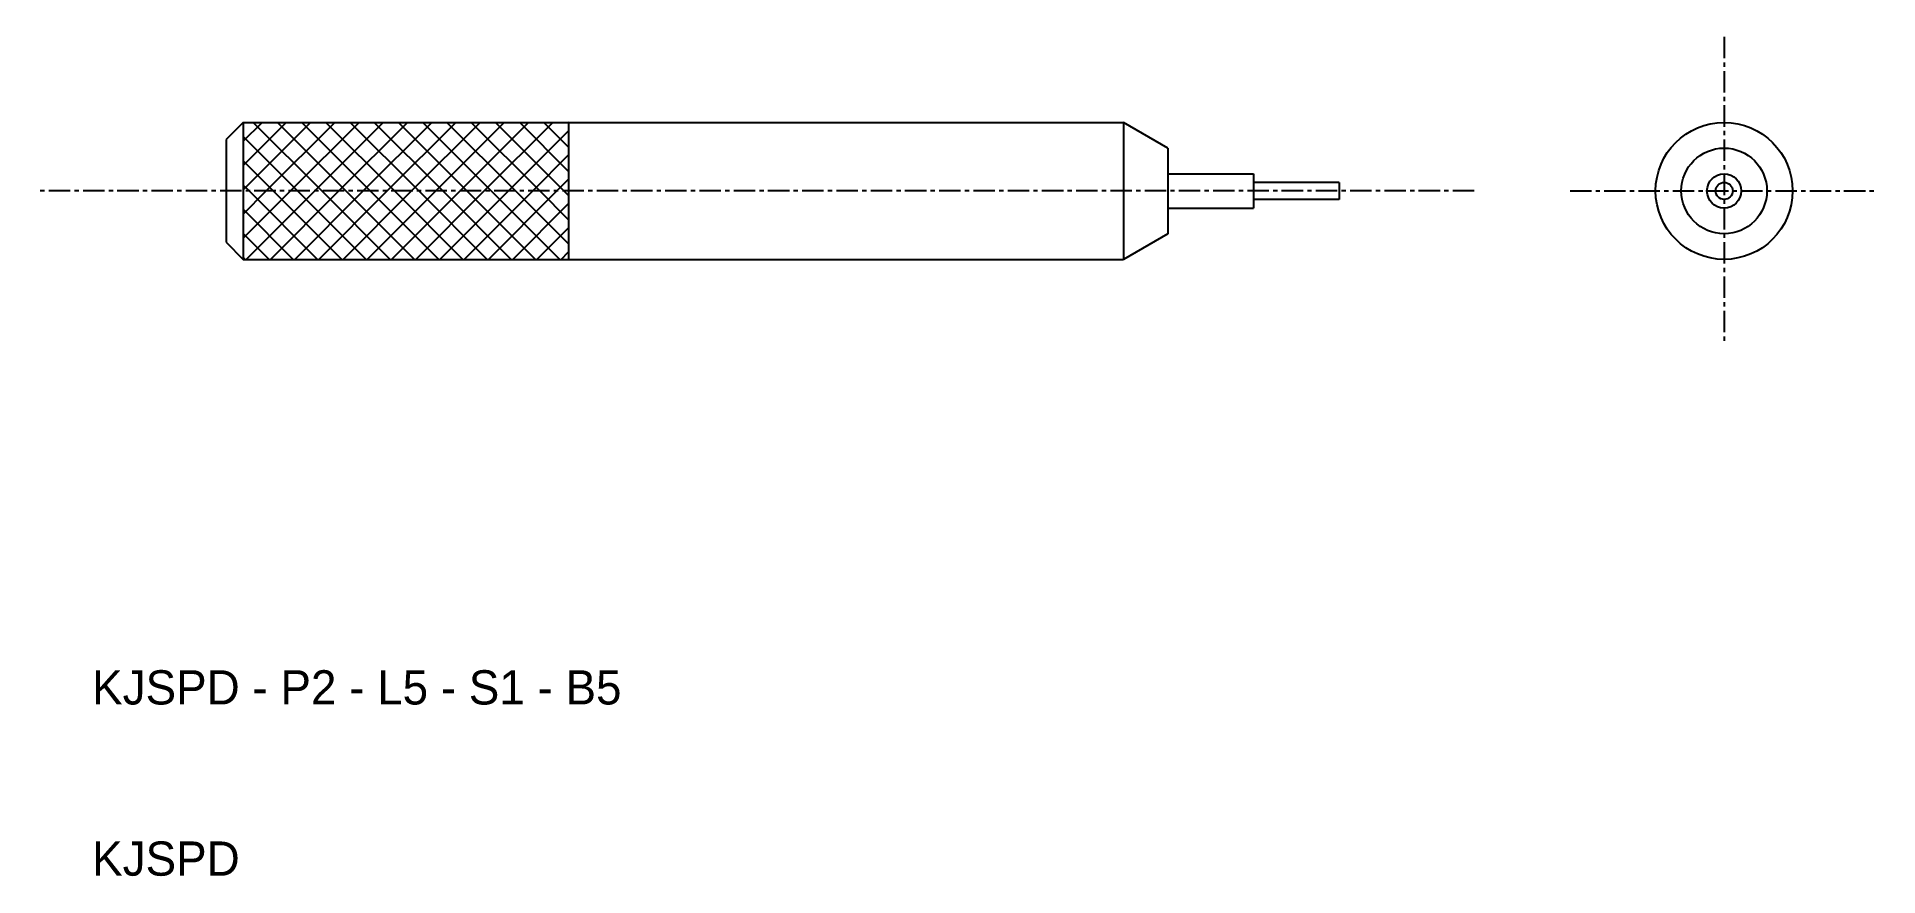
# Model space of a CAD drawing. Extents: x -3 to 105, y 10 to 59.
import ezdxf

# ---------------------------------------------------------------- set-up
doc = ezdxf.new("R2010")
doc.units = 0
doc.linetypes.add('CENTER', pattern=[2, 1.25, -0.25, 0.25, -0.25])
doc.layers.get('0').update_dxf_attribs({"linetype": 'CONTINUOUS'})
doc.layers.add('CENTER', color=1, linetype='CENTER')

# ---------------------------------------------------------------- blocks, each defined once
blk = doc.blocks.new('*X2')
at = {"color": 0, "linetype": 'CONTINUOUS'}
for p, q in [((9.06, 50.07), (12.99, 54)), ((9.06, 51.48), (11.57, 54)), ((9.06, 52.9), (10.16, 54)), ((13.64, 50), (9.64, 54)), ((10.4, 50), (14.4, 54)), ((15.05, 50), (11.05, 54)), ((11.82, 50), (15.82, 54)), ((16.47, 50), (12.47, 54)), ((13.23, 50), (17.23, 54)), ((17.88, 50), (13.88, 54)), ((14.64, 50), (18.64, 54)), ((19.3, 50), (15.3, 54)), ((16.06, 50), (20.06, 54)), ((20.71, 50), (16.71, 54)), ((17.47, 50), (21.47, 54)), ((22.12, 50), (18.12, 54)), ((18.89, 50), (22.89, 54)), ((23.54, 50), (19.54, 54)), ((20.3, 50), (24.3, 54)), ((24.95, 50), (20.95, 54)), ((21.72, 50), (25.72, 54)), ((26.37, 50), (22.37, 54)), ((23.13, 50), (27.13, 54)), ((27.78, 50), (23.78, 54)), ((28.06, 51.14), (25.2, 54)), ((28.06, 52.55), (26.61, 54)), ((28.06, 53.97), (28.02, 54)), ((12.23, 50), (9.06, 53.17)), ((24.54, 50), (28.06, 53.51)), ((10.81, 50), (9.06, 51.76)), ((25.96, 50), (28.06, 52.1)), ((27.37, 50), (28.06, 50.68)), ((9.4, 50), (9.06, 50.34)), ((9.06, 47.24), (11.82, 50)), ((9.06, 48.65), (10.4, 50)), ((9.23, 46), (13.23, 50)), ((13.4, 46), (9.4, 50)), ((10.64, 46), (14.64, 50)), ((14.81, 46), (10.81, 50)), ((12.06, 46), (16.06, 50)), ((16.23, 46), (12.23, 50)), ((13.47, 46), (17.47, 50)), ((17.64, 46), (13.64, 50)), ((14.89, 46), (18.89, 50)), ((19.05, 46), (15.05, 50)), ((16.3, 46), (20.3, 50)), ((20.47, 46), (16.47, 50)), ((17.72, 46), (21.72, 50)), ((21.88, 46), (17.88, 50)), ((19.13, 46), (23.13, 50)), ((23.3, 46), (19.3, 50)), ((20.54, 46), (24.54, 50)), ((24.71, 46), (20.71, 50)), ((21.96, 46), (25.96, 50)), ((26.12, 46), (22.12, 50)), ((23.37, 46), (27.37, 50)), ((27.54, 46), (23.54, 50)), ((28.06, 46.9), (24.95, 50)), ((28.06, 48.31), (26.37, 50)), ((28.06, 49.73), (27.78, 50)), ((11.98, 46), (9.06, 48.93)), ((24.79, 46), (28.06, 49.27)), ((10.57, 46), (9.06, 47.51)), ((26.2, 46), (28.06, 47.85)), ((27.62, 46), (28.06, 46.44)), ((9.15, 46), (9.06, 46.1))]:
    blk.add_line(p, q, dxfattribs=at)

msp = doc.modelspace()

# ---------------------------------------------------------------- linework, layer by layer
at = {"color": 7, "linetype": 'CONTINUOUS'}
for p, q in [((9.06, 54), (8.06, 53)), ((9.06, 54), (9.06, 46)), ((9.06, 54), (60.46, 54)), ((28.06, 54), (28.06, 46)), ((63.06, 52.5), (60.46, 54)), ((60.46, 54), (60.46, 46)), ((8.06, 53), (8.06, 47)), ((63.06, 52.5), (63.06, 47.5)), ((63.06, 51), (68.06, 51)), ((68.06, 51), (68.06, 49)), ((73.06, 50.5), (68.06, 50.5)), ((73.06, 49.5), (68.06, 49.5)), ((73.06, 50.5), (73.06, 49.5)), ((63.06, 49), (68.06, 49)), ((63.06, 47.5), (60.46, 46)), ((8.06, 47), (9.06, 46)), ((9.06, 46), (60.46, 46))]:
    msp.add_line(p, q, dxfattribs=at)
for radius in [4, 2.5, 1, 0.5]:
    msp.add_circle((95.54, 50), radius, dxfattribs=at)
at = {"layer": 'CENTER', "color": 1, "linetype": 'CENTER'}
for p, q in [((95.54, 59), (95.54, 41)), ((80.95, 50), (-3, 50)), ((86.54, 50), (104.54, 50))]:
    msp.add_line(p, q, dxfattribs=at)

# ---------------------------------------------------------------- block references
at = {"color": 7, "linetype": 'CONTINUOUS'}
msp.add_blockref('*X2', (0, 0), dxfattribs=at)

# ---------------------------------------------------------------- texts
for s, p in [('KJSPD - P2 - L5 - S1 - B5', (0.23, 20)), ('KJSPD', (0.23, 10))]:
    msp.add_text(s, height=2, dxfattribs=at).set_placement(p)

doc.saveas('drawing.dxf')
